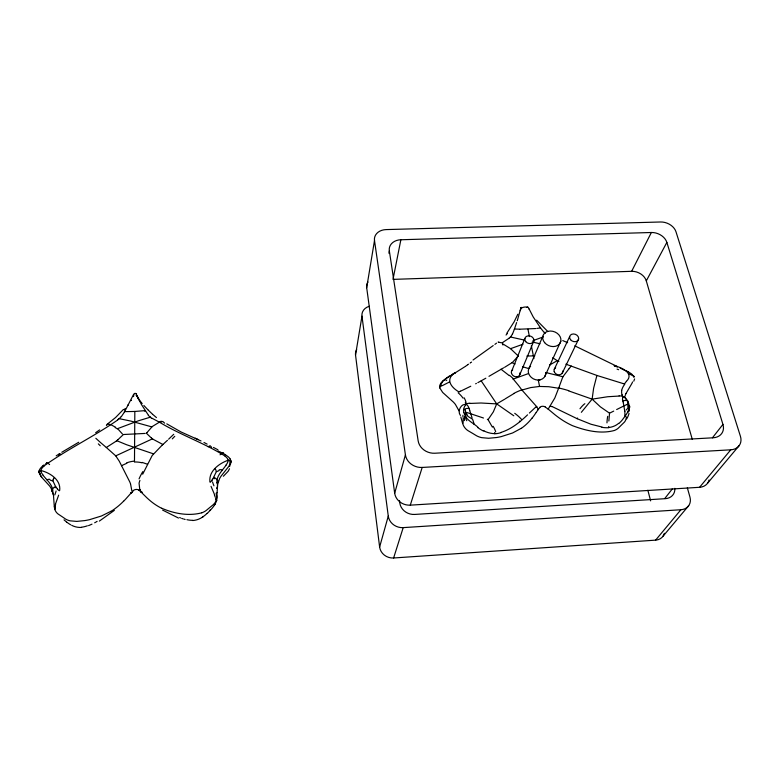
<?xml version="1.0" encoding="UTF-8"?>
<svg xmlns="http://www.w3.org/2000/svg" width="780" height="780" viewBox="0 0 780 780"><rect width="100%" height="100%" fill="white"/><g stroke="black" fill="none" stroke-linecap="round" stroke-linejoin="round"><path stroke-width="1.17" d="M144.553 410.67L134.833 411.45L134.482 461.604M608.702 426.494L608.702 427.362M464.422 419.152L464.529 416.042M217.094 492.541L217.659 484.351L219.58 478.637A27.914 25.165 -2.3 0 1 221.062 476.151L229.008 466.099L230.831 461.38A6.347 5.626 -3.5 0 0 230.071 458.923M133.868 395.06L133.906 394.27M464.402 419.952L464.383 420.586M217.094 492.794L216.82 497.065A21.811 19.549 -8.3 0 1 216.274 500.009A11.563 10.393 -7.3 0 1 213.583 504.416M520.611 308.968L520.65 308.266M41.73 477.067L39.936 474.377L40.131 473.09M608.858 421.024L609.541 413.185L613.714 411.099M581.344 412.318L592.127 399.145L593.629 388.186L596.914 375.453L565.87 364.162M230.851 462.413L229.661 466.421M618.803 423.491A36.582 29.367 16.9 0 0 622.44 419.738C625.628 415.262 630.367 410.28 628.875 404.264A11.885 9.048 26.1 0 0 627.695 401.476M629.09 407.716L628.231 412.123M59.67 490.513C61.093 479.798 50.076 472.885 41.096 470.545M477.925 427.294C474.591 423.56 462.52 418.499 465.855 412.571A4.924 4.856 53.1 0 1 467.473 412.698L483.493 418.022M212.901 478.813L216.284 471.783L218.985 470.662M52.952 480.811L53.254 479.398M664.375 533.315A12.685 10.51 35.3 0 1 655.609 540.14L393.617 557.983A12.636 11.632 19.9 0 1 379.626 547.014L355.534 355.036L361.969 316.173A12.1 9.945 10.3 0 1 369.349 306.267M366.688 287.703L374.498 240.523A13.367 10.51 10.3 0 1 386.11 229.593L660.572 221.988A13.133 9.643 22.1 0 1 675.987 231.777L740.425 436.273A15.005 11.72 31.9 0 1 730.762 449.816L699.582 487.295L410.29 505.148A14.021 12.548 18.2 0 1 394.68 493.223L366.688 287.703A12.578 10.169 10.3 0 1 367.945 282.038M388.879 253.198L389.327 250.809A13.426 10.608 11.3 0 1 400.871 239.752L651.368 232.499A13.221 9.789 22.1 0 1 666.861 242.395L722.943 424.408A14.878 11.661 30.8 0 1 713.183 437.785L434.831 453.229A14.888 12.938 17.9 0 1 418.148 440.827L389.327 250.809M625.833 399.019L625.258 396.932L622.82 396.562A11.368 9.535 -24.9 0 1 622.128 394.865M400.871 239.752L393.003 279.386L631.634 271.313A12.578 9.555 22.6 0 1 646.298 280.888L692.328 439.462M230.617 463.866L229.72 461.019M520.094 310.694L520.367 309.406M520.065 310.84L517.569 319.712M379.626 547.014L388.274 516.097L361.969 316.173M394.68 493.223L405.415 454.867L374.498 240.523M559.396 386.149L562.594 377.481A33.599 28.304 20.7 0 1 562.984 376.779A34.203 28.831 21.5 0 1 563.287 376.243L568.961 368.813M55.351 504.406L58.646 495.163M559.24 386.685L554.814 398.014L548.184 409.11L554.97 414.755A92.869 73.817 24.6 0 0 556.627 416.042L557.681 416.832A64.603 52.007 24.7 0 0 572.393 425.636C585.468 430.579 600.395 434.255 614.269 430.511A17.014 13.864 27.1 0 0 618.267 428.181L620.597 425.86A32.263 26.159 30.1 0 1 621.25 425.217L624.458 422.087A12.363 10.033 27.3 0 0 626.262 417.651A23.244 18.925 26.8 0 0 626.282 416.812M504.163 399.516L496.704 403.894L493.331 411.889L488.026 419.689M106.392 425.5C108.137 421.99 113.149 426.27 115.498 427.128M393.617 557.983L403.202 527.621L680.911 509.73A13.465 10.94 33.9 0 0 689.959 497.123L687.336 487.793M410.29 505.148L422.185 467.444L730.762 449.816M216.713 500.731L216.762 500.214M517.403 320.219L517.237 320.736M514.322 329.433L516.623 322.569M514.274 329.569L512.596 333.82M632.492 381.976L632.239 382.688M139.903 480.421L139.552 481.435A5.245 1.453 -69.4 0 0 139.074 483.249L139.825 490.21M633.769 381.215L634.598 378.924M460.415 415.428C456.846 411.021 461.672 402.948 465.962 404.693M511.865 370.656L524.862 338.452M519.792 374.683L533.861 340.967M58.617 455.159L58.9 454.516M542.831 336.258L528.85 368.638A8.892 7.361 27.1 0 0 528.645 373.483L528.821 373.825A8.921 7.42 27.8 0 0 530.936 376.984L531.326 377.423A8.892 7.625 25.9 0 0 544.079 377.5A8.921 7.605 24 0 0 544.83 376.438L560.8 341.279M520.816 307.622L520.708 307.915A14.674 5.938 21.6 0 0 520.514 308.217M517.803 314.252L514.166 321.75L506.883 333.138M554.268 369.34L569.654 336.58M142.681 474.22L152.139 455.598L161.996 445.322M626.008 393.481L631.946 383.37M562.175 373.298L578.624 339.085M133.682 394.241L124.381 412.103M631.634 271.313L651.368 232.499M58.949 454.418L59.797 453.677L61.201 454.555M229.525 468.721L228.14 471.305L223.363 476.268M449.494 375.97L442.582 381.069L440.056 386.919A11.242 4.865 34.9 0 0 439.559 387.64M646.298 280.888L666.861 242.395M124.244 412.337L121.348 416.608M577.58 418.031L577.151 418.694L551.957 406.468M536.182 412.493L538.337 409.354A19.402 16.117 24.9 0 1 539.789 407.648L539.945 407.521M536.016 412.727L533.842 415.847A93.327 77.854 16.8 0 1 532.779 417.271L532.087 418.158M226.102 465.192L223.665 468.4M624.361 384.014L626.369 381.381M55.692 487.052L55.087 487.812M548.155 409.149L547.794 408.876A17.774 14.859 24 0 0 545.249 407.111M147.049 432.51L152.315 426.494L159.139 422.321M146.923 432.676L146.104 433.319M146.503 433.329L151.418 438.077M517.423 356.918L518.291 355.933M128.437 404.557L127.774 405.415M517.198 357.211L512.645 362.203A29.504 24.287 25.9 0 1 512.09 362.661L504.631 367.292M664.813 498.478L672.224 489.04M712.423 437.814L722.943 424.408M212.677 479.105L211.955 479.973M571.243 366.034L569.098 368.648M626.438 381.293C634.725 373.347 621.202 367.156 614.24 365.732M223.528 468.565C220.525 472.534 216.118 477.38 217.172 482.566M633.76 377.383L634.189 376.877M441.382 382.619L445.828 378.661L455.023 372.83M655.609 540.14L680.911 509.73M507.39 333.46L506.044 335.039M663 536.26L688.691 505.693M707.635 483.151L739.264 445.507M125.317 408.418L124.176 409.744M123.415 434.499L117.819 439.813M526.919 307.427L526.958 307.388A4.036 0.692 -18.5 0 0 526.646 307.408M123.454 409.412L115.625 417.485L106.957 424.437M207.207 513.464C211.37 509.077 216.772 504.377 216.899 497.815A10.91 10.082 -13.3 0 0 216.489 494.89M487.88 419.465L487.334 419.299M227.974 460.278C219.073 463.534 208.533 471.11 209.947 481.884M123.611 501.238L124.478 500.36A91.319 77.21 -15.6 0 0 125.814 498.937L131.566 492.502A18.476 16.39 -13.4 0 1 133.331 490.805L133.526 490.678M626.116 410.026L627.91 408.184L627.851 402.685A7.878 6.445 -7.4 0 0 627.461 401.544L627.393 401.485M624.809 416.54A8.229 2.506 -84.1 0 0 624.877 413.848L624.868 411.265M529.396 413.039L535.548 407.287M213.583 504.406L209.781 507.526A29.845 27.339 -6.4 0 0 209.001 508.16L206.232 510.461A15.951 14.323 -8.4 0 1 201.825 512.792M527.553 414.833C519.87 422.233 511.251 429.234 500.926 432.432M168.607 439.198L173.716 434.294M167.456 440.3L162.308 445.048M43.846 466.05C67.509 449.134 93.98 436.527 117.858 419.874M208.133 446.735L210.064 445.721L211.692 447.31M498.683 342.488C496.509 340.997 501.725 343.668 502.671 342.44M42.51 466.148L41.749 466.859A12.08 10.267 -17.3 0 0 39.751 469.336A6.698 5.684 -17.4 0 0 39.01 471.949L41.038 476.56L49.511 485.891A29.903 25.418 -20.4 0 1 51.1 488.251L53.44 494.803L54.308 506.698M42.588 466.079L43.309 465.475M114.348 510.374L99.382 521.069M508.892 338.374L503.129 342.176M43.553 465.28L44.05 464.89M618.657 423.365L618.16 423.745A20.319 16.448 19.2 0 1 608.761 427.537M454.76 373.015C444.873 379.421 451.376 387.592 459.03 391.96M116.084 441.236L106.324 447.476L100.62 442.621M473.041 359.999L493.214 345.579M494.89 344.37L496.538 343.142M216.508 488.319L217.445 486.915L217.464 483.873M467.834 364.689L468.536 364.192M95.667 432.666L99.664 429.877M467.473 364.933L465.611 366.22M470.096 363.11L470.584 362.758M471.081 362.417L471.569 362.076M465.036 366.619L455.608 372.596M45.708 463.7L46.429 463.223M521.323 428.279L512.587 432.978L501.277 436.605A71.555 59.66 18.5 0 1 496.636 437.512L488.572 438.272L481.66 437.648A17.033 14.498 21 0 1 476.58 435.776L473.197 433.719A32.263 28.08 20.7 0 0 472.251 433.154L467.902 430.599A12.558 10.706 20.3 0 1 463.778 426.163A23.273 19.763 20.8 0 1 462.56 423.16L460.814 416.969M449.387 382.024L442.679 385.466M558.899 361.403L557.339 360.643L549.52 365.05M202.907 516.965L202.361 517.325M440.739 386.266L442.426 385.554M504.875 399.048L513.942 393.559M61.776 452.273L78.692 442.27M56.218 455.822L59.426 453.784M488.962 376.331L503.714 367.78M97.11 521.381L96.437 521.781M110.965 511.29L101.429 515.999L89.593 519.655A69.644 59.465 -15.1 0 1 84.844 520.582L76.781 521.401L70.122 520.835A16.585 14.391 -18.4 0 1 65.52 519.022L62.624 517.023A31.756 27.476 -22.6 0 0 61.805 516.477L58.061 513.991A12.265 10.598 -18.8 0 1 54.912 509.642A22.649 19.637 -18 0 1 54.327 506.698M152.451 438.838L115.742 455.861L106.324 447.476M485.833 378.212L477.857 382.658M454.828 372.947L453.502 373.698M95.774 522.171L94.663 522.785M451.561 374.79L452.595 374.215M121.505 465.689L126.818 463.252M616.649 409.549L626.662 404.566M476.395 383.409L475.654 383.789M460.102 391.423L470.779 386.227M92.011 524.15L88.53 525.642M151.905 418.197L159.442 422.194L162.786 421.453L164.629 423.15M502.378 343.6L510.559 348.67L522.99 344.224M513.172 379.099L528.499 373.542M532.964 340.645L543.25 336.94M518.768 385.778L521.927 390.039L530.77 387.572L539.565 386.451L548.74 386.714L558.763 388.264M201.815 512.792C188.575 516.37 174.086 513.572 161.723 508.238M150.452 417.154L138.382 420.8L117.595 428.63L122.382 433.933M568.688 390.897L592.127 399.145L607.786 396.727L619.096 396.055M469.901 403.445L481.006 403.006L496.704 403.894L513.806 415.789M536.864 328.409L540.559 327.98L544.187 332.524M622.469 399.311L622.723 400.803L623.532 400.793M535.704 328.546L520.114 329.189M144.924 433.446L123.659 434.499M534.817 355.826L526.89 356.06M134.833 411.45L130.24 411.548M125.268 411.606L129.899 411.557M468.419 408.574L469.209 408.574L469.794 410.651M514.449 329.033L519.685 329.18M119.33 418.694L130.855 421.083L151.856 426.904M601.975 427.04L590.986 424.242L577.151 418.694M50.203 480.139L53.001 481.046L55.77 486.925M508.862 338.344A22.337 18.496 27.8 0 0 510.383 336.979L524.521 340.119M545.649 372.499L562.984 376.769M540.023 343.785L532.282 342.001M142.184 462.413L147.556 464.266M185.143 519.46L183.846 519.09M528.645 368.579L528.782 368.618A8.902 7.283 21.7 0 1 530.615 366.366M528.518 368.54L522.463 366.668M596.914 375.453L623.2 383.594M182.969 518.807L181.652 518.349M625.18 370.471L626.33 370.909M615.245 366.21L614.299 365.859M615.703 366.376L617.428 367.01M180.541 517.92L179.644 517.559M178.493 518.047L162.601 510.081M515.122 363.987L512.099 362.661M626.701 371.065L628.066 371.68M620.207 368.111L622.742 369.32M153.416 453.833L126.584 444.736L116.776 440.69A23.975 17.17 -19.2 0 0 117.751 439.774M567.625 342.703L562.76 340.567M201.016 440.953L181.106 432.003L166.784 423.862M218.02 450.918L218.683 451.22M574.762 345.832L617.009 366.395M198.256 439.589L195.205 438.155M219.589 451.63L220.389 452M628.729 373.63L634.228 376.409M483.902 430.872L483.249 430.54M221.169 452.38L222.007 452.79M159.442 422.194C180.599 435.006 204.321 443.02 225.254 456.183M628.261 371.787L631.585 373.932L633.623 376.321M162.922 444.502L153.143 439.306M213.466 447.437L217.922 449.767M222.69 453.141L224.864 454.36M203.989 442.474L207.139 444.122M622.801 369.349L624.107 370.12M609.492 413.156L600.376 406.838L592.127 399.145M225.03 454.457L228.15 456.7A11.466 10.179 -4.1 0 1 230.11 458.903M474.133 424.369A13.289 3.89 77.9 0 0 472.534 419.211L467.922 416.374L465.27 410.885M552.649 357.767L556.588 360.243A29.494 24.648 18.4 0 0 557.339 360.623M161.86 421.726L161.011 421.112M510.559 348.67L518.193 355.933M501.014 369.223L509.194 375.58M66.583 522.073L64.018 519.85M156.439 417.573L152.685 414.346M547.726 331.461L536.63 320.18M100.376 442.406L95.843 438.302M152.275 413.975L148.385 410.251M140.956 491.956L146.796 497.708A87.223 76.508 -4.1 0 0 148.161 498.956L149.029 499.726A60.859 53.654 -6.5 0 0 161.684 508.307M148.366 410.241L143.861 405.473M57.515 488.816L56.794 488.036M55.799 486.954L56.394 487.598M214.344 478.754L213.701 478.043M45.649 478.345C49.15 482.196 53.313 486.837 52.855 492.336M45.172 477.808L43.095 475.351M148.453 415.272L141.589 404.742L137.036 396.123L137.543 397.371M519.392 421.063L519.899 421.678M142.194 403.562L141.638 402.889A62.517 52.748 -3.2 0 1 140.809 401.856L140.546 401.515A33.608 28.431 -5.4 0 1 138.226 397.946L137.611 396.747A4.475 3.783 -8.3 0 0 136.978 395.84L136.734 395.284M115.742 455.861L119.272 461.204L129.811 481.991A5.207 0.731 65.1 0 1 130.455 483.639M521.927 390.039L536.552 406.507M481.202 380.864L496.704 403.894M518.505 385.437L513.825 379.772A33.589 28.021 28 0 0 513.133 379.139M540.559 327.98L533.188 316.904L529.172 309.075M488.212 419.981L488.553 420.508M488.68 420.703L492.414 427.157M464.09 397.781L464.256 398.073A15.307 10.94 35.9 0 1 466.069 402.587M136.246 394.095L136.685 395.148M137.972 398.229L137.709 397.712M138.46 399.145L138.743 399.711M464.646 414.59L463.944 412.688M39.936 474.377L39.361 473.031M214.724 494.998L211.039 486.33M136.627 395.158L136.939 395.86M458.971 410.767L455.393 404.401A30.244 26.013 16.9 0 0 453.277 401.993L442.679 392.457L439.686 387.757M472.046 417.836L469.862 410.953M130.514 483.697L131.81 490.678M469.209 408.574L468.488 406.936A12.382 10.091 -15.7 0 0 466.333 404.274M623.327 402.977L622.742 400.871M623.395 403.202L624.79 411.343M215.836 498.186L216.255 500.009M647.858 490.259L650.627 500.867M52.991 493.369L53.371 494.851M529.415 336.599L527.962 329.18M533.929 358.605L531.356 345.832M539.565 386.451L538.278 380.045M494.53 432.578L494.666 433.456M216.274 471.607L215.992 470.35A4.085 3.539 -33 0 0 214.753 468.624M399.477 500.653L399.808 503.061A13.338 11.983 19.3 0 0 414.668 514.439L665.33 498.673A13.357 10.891 32.9 0 0 674.827 488.339M545.678 372.772L545.678 372.82A8.931 7.605 23.1 0 1 544.83 376.447M629.138 406.214L628.134 404.41A4.826 4.446 72.9 0 0 626.662 404.557M213.964 477.292A4.261 1.58 38.3 0 1 217.318 480.11A4.261 1.58 38.3 0 1 217.766 482.352M212.287 480.1A9.448 6.796 -29.5 0 1 210.239 482.167M213.954 485.803A25.73 18.974 45.8 0 1 212.54 481.923M216.674 482.264A18.905 6.25 43 0 1 217.054 483.6M216.294 494.198A18.652 1.014 84.8 0 1 216.157 493.145M214.383 494.803A6.162 0.663 67.9 0 1 215.251 497.231M134.355 393.569A1.453 1.19 -6.3 0 1 135.788 393.51M136.091 395.489A2.184 1.843 -8.1 0 1 136.919 395.879M59.387 490.786A9.76 7.312 12 0 1 57.233 488.943M56.082 490.99A27.056 17.482 -53.6 0 1 54.805 494.92M52.104 491.605A4.485 1.96 -40.3 0 1 54.512 486.944M52.806 493.506A21.372 9.038 -43.1 0 1 52.591 492.521M55.419 507.877A10.393 1.56 -82.1 0 1 55.399 506.269M55.282 507.419A19.042 1.696 -89.7 0 1 54.941 509.34M55.068 507.273A6.357 1.531 -71.9 0 1 55.633 504.28M132.522 491.341A14.488 5.06 48.2 0 1 131.371 492.921M140.361 489.665A14.566 6.045 -59.5 0 0 141.248 492.219A6.796 2.827 -59.4 0 0 141.638 492.297A6.016 2.506 -59.9 0 0 142.311 492.18M139.054 478.881A19.851 5.05 -69.7 0 1 142.808 471.607M126.672 462.881A25.087 23.654 -16.2 0 1 134.462 461.136M134.482 462.004A25.096 22.805 -15.2 0 1 142.038 462.813M124.381 411.284A17.628 8.414 10.3 0 1 125.014 411.245M144.417 411.031A17.599 8.112 -10.9 0 1 145.031 411.002M136.285 394.29A3.715 0.731 -88.7 0 1 136.549 393.637M227.77 460.648A6.952 2.818 -37.7 0 1 231.016 461.243M228.248 460.317A12.587 10.988 3.9 0 1 225.956 465.094M225.137 456.319A7.985 6.932 6.6 0 1 228.218 460.219M219.141 469.872A6.269 3.861 -36.7 0 1 222.388 470.048M159.081 422.516A17.774 7.966 -42.7 0 1 159.383 422.38M150.335 417.241A19.237 15.015 -3 0 1 148.356 415.321M151.749 418.324A20.485 15.727 -0.6 0 1 150.296 417.271M38.688 471.744A7.186 2.398 33.1 0 1 41.438 470.964M43.241 475.244A13.221 10.959 -22.4 0 1 40.813 470.623A8.414 6.893 -24.2 0 1 43.973 466.186M47.024 479.973A6.435 3.598 33.7 0 1 49.803 479.31M119.135 418.567A20.826 15.22 -15 0 1 117.673 419.728M121.222 416.549A19.558 14.732 -13.1 0 1 119.204 418.616M172.312 438.877A27.71 5.265 -52.4 0 1 174.769 436.342M98.329 443.869A27.826 2.447 47.2 0 1 100.24 445.76M220.057 454.828A6.386 2.184 -52.1 0 1 223.567 452.77M153.075 439.374A24.307 18.194 5.1 0 1 152.373 438.906M152.509 438.799A23.517 17.521 5.4 0 1 151.476 438.038M115.157 427.557A29.786 23.254 -32.1 0 1 117.351 428.883M116.873 440.758A24.785 17.852 -19 0 1 116.171 441.305M53.245 479.398A4.251 3.734 6.1 0 1 54.512 477.565M46.566 462.501A6.542 1.609 47.1 0 1 49.608 464.597M138.82 490.23A17.014 15.015 -14.7 0 1 140.936 491.965M133.341 490.493A4.758 4.192 -13.4 0 1 138.957 490.045M123.562 501.199A63.053 53.976 -15.5 0 1 111.013 511.358M131.469 400.247A34.261 28.577 -9.8 0 1 131.293 400.53M133.37 396.61A4.475 3.783 -8 0 1 133.741 396.065M192.679 520.318A23.078 21.196 -0.8 0 1 186.907 519.675M202.303 517.257A18.671 17.16 -1.2 0 1 192.689 520.543M81.559 527.436A19.373 17.024 -26.1 0 1 71.692 525.31M87.389 525.808A23.965 21.031 -25.8 0 1 81.559 527.202M70.697 524.794A34.905 30.839 -25.9 0 1 66.875 522.2M207.109 513.376A33.852 31.122 -0.9 0 1 202.839 516.877M210.317 509.613A12.363 1.034 -84.5 0 1 210.191 510.334M216.031 499.346A13.884 2.642 32.5 0 1 215.543 499.239M215.436 504.26A4.446 2.935 30.4 0 1 214.48 504.66M38.737 472.592A10.735 3.549 42.5 0 1 38.61 471.647M231.075 461.194A10.472 4.339 -47.1 0 1 231.221 462.13M131.011 492.911A5.947 1.862 56.2 0 1 130.504 492.863M355.534 355.036A11.447 9.613 10.3 0 1 356.714 349.674M403.202 527.621A13.426 12.168 18.9 0 1 388.274 516.097M521.888 307.817A5.928 3.549 -21.6 0 1 526.929 307.174M521.381 307.788A4.017 1.19 6.2 0 1 521.879 307.651M520.757 309.523A4.29 2.71 -88.4 0 1 521.489 307.369M535.675 407.375A43.992 28.499 13.7 0 1 536.689 406.594M536.591 406.507A6.308 2.515 47.2 0 1 537.976 409.052A7.127 2.876 46.9 0 1 538.132 409.675M513.796 393.442A66.944 44.236 10.3 0 1 521.761 389.873M514.732 413.322A27.914 17.94 47.2 0 1 521.41 419.269M466.148 403.913A17.53 16.604 -69.5 0 1 469.892 403.172M465.348 402.392A11.359 6.562 52.2 0 1 465.631 404.05M512.48 333.762A19.675 16.331 37.8 0 1 510.442 337.028M502.437 344.604A15.834 1.891 28.5 0 1 503.071 344.935M501.023 432.607A25.067 20.182 24.5 0 1 494.754 433.797M494.695 433.641A20.29 16.361 24.8 0 1 483.902 430.872M550.28 406A43.963 28.996 12 0 1 551.821 406.643M617.058 369.096A24.687 7.283 19.4 0 1 618.618 369.7M509.447 375.307A48.604 40.979 27.6 0 1 513.484 378.846M493.135 426.299A20.933 15.298 87.9 0 1 495.719 431.906M483.064 430.862A36.533 28.86 24.5 0 1 477.701 427.537M622.606 399.292A12.275 7.351 40.6 0 1 622.879 396.601M619.106 395.84A17.296 16.75 -52.3 0 1 622.869 396.406M623.395 396.708A13.367 10.452 25.3 0 1 628.046 401.359M629.782 406.312A15.044 13.504 30.8 0 1 629.606 407.774M622.04 394.885A15.395 12.519 0.9 0 1 621.748 390.38M621.738 390.078A22.776 18.564 6.1 0 1 624.78 384.238M623.269 383.526A20.105 6.055 15.6 0 1 624.448 383.955M462.93 416.939A15.034 9.009 -69.4 0 1 462.93 415.252M463.193 417.944A20.017 3.159 85.9 0 1 463.047 423.16M466.81 420.722A4.865 3.754 73.2 0 1 466.06 414.804M459.254 391.745A20.085 1.726 -28.1 0 1 460.385 391.19M458.152 392.808A22.669 16.965 33.4 0 1 463.047 398.18M455.023 372.587A19.549 3.013 -58.2 0 1 455.227 372.469A15.688 3.022 -67.4 0 1 455.364 372.976M628.875 407.803A4.894 4.719 -8.1 0 1 628.992 411.343M465.923 404.664A13.387 11.076 17.2 0 0 463.564 409.695A11.905 9.769 13.9 0 0 463.895 412.62M463.583 409.656A1.794 0.985 37.4 0 1 464.997 409.666M446.004 380.581A24.745 1.316 -30.8 0 1 446.803 380.113M545.395 333.197A19.695 16.75 17.3 0 1 544.489 332.309M629.031 413.38A19.607 8.463 88.2 0 1 626.603 418.918M558.792 388.021A66.924 42.754 15.5 0 1 568.766 390.683M527.436 306.725A4.319 4.163 -57.7 0 1 529.035 309.114M608.78 427.694A25.096 20.27 18.9 0 1 601.946 427.313M606.976 422.887A20.602 4.495 85.2 0 1 607.717 416.325M579.989 408.72A27.563 5.684 -63.5 0 1 584.854 403.699M623.512 400.744A6.532 6.055 21 0 1 627.403 400.725M464.87 409.12A6.523 5.743 50.4 0 1 468.419 408.408M465.387 410.904A7.849 5.177 40.5 0 1 465.153 409.744M439.647 387.757A6.825 5.762 16.9 0 1 439.901 385.135A12.314 10.393 17.3 0 1 441.402 382.639M532.028 418.119A64.789 54.181 18.9 0 1 521.381 428.337M625.15 395.626A30.137 24.014 28.3 0 1 626.018 393.49M539.731 407.326A4.982 4.144 23.9 0 1 545.356 406.916M540.121 379.821A8.863 7.615 26 0 1 538.522 380.045M555.672 367.731A4.456 3.734 20 0 0 554.122 371.192A4.456 3.754 22.2 0 0 554.219 371.602M554.239 371.602A4.446 3.744 21.9 0 0 558.256 374.761A4.465 3.802 20.8 0 0 562.78 370.997M516.974 376.769A4.456 3.724 27.8 0 1 511.475 373.006M516.974 376.779A4.446 3.724 28 0 0 520.007 373.523A4.456 3.734 25.8 0 0 519.948 372.83M512.704 369.788A4.456 3.734 25.2 0 0 511.358 372.187A4.446 3.685 27.5 0 0 511.446 373.015M422.185 467.444A15.005 13.162 17.5 0 1 405.415 454.867M709.069 479.993A14.04 11.242 33.1 0 1 699.582 487.295M525.74 341.65A4.68 3.783 20.2 0 0 533.598 341.679A4.68 3.783 20.2 0 0 528.752 335.819A4.68 3.783 20.2 0 0 525.74 341.65M570.59 339.758A4.67 3.724 22.2 0 0 578.38 339.797A4.67 3.724 22.2 0 0 573.437 333.967A4.67 3.724 22.2 0 0 570.59 339.758M544.654 342.664A9.35 7.498 21.3 0 0 560.303 342.703A9.35 7.498 21.3 0 0 550.475 331.032A9.35 7.498 21.3 0 0 544.654 342.664"/></g></svg>
